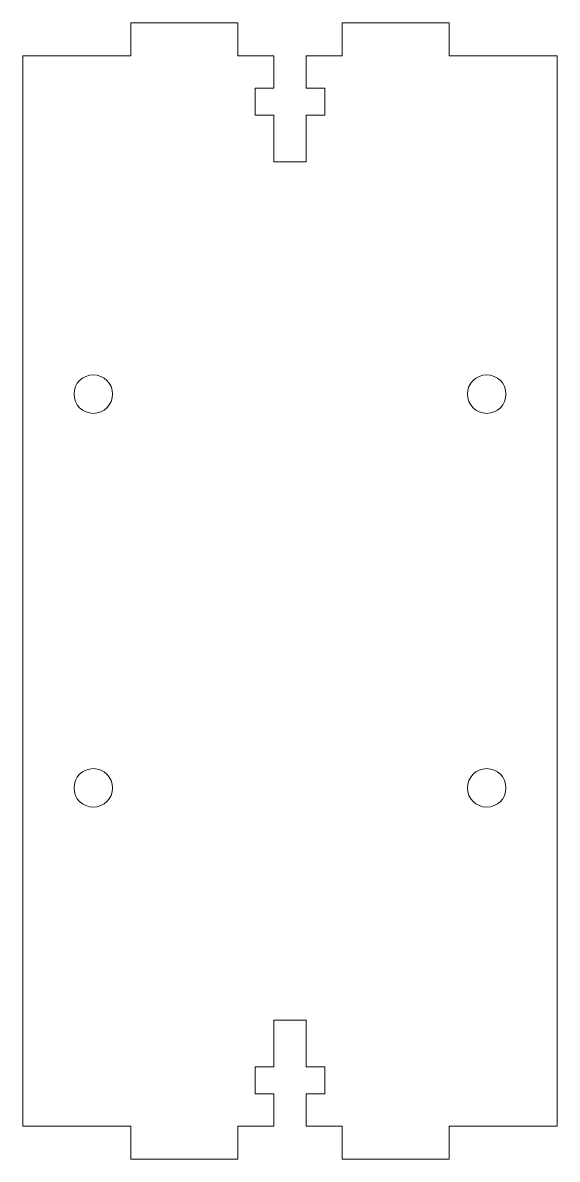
# Model space of a CAD drawing. Header units: millimetres. Extents: x -25 to 25, y -53 to 53.
import ezdxf

# ---------------------------------------------------------------- set-up
doc = ezdxf.new("R2010")
doc.units = ezdxf.units.MM

msp = doc.modelspace()

# ---------------------------------------------------------------- linework, layer by layer
at = {"color": 7, "linetype": 'Continuous', "lineweight": 15}
for p, q in [((-14.875, 53.1), (-14.875, 50)), ((-4.875, 53.1), (-14.875, 53.1)), ((-4.875, 53.1), (-4.875, 50)), ((4.875, 53.1), (4.875, 50)), ((4.875, 53.1), (14.875, 53.1)), ((14.875, 53.1), (14.875, 50)), ((-25, -50), (-25, 50)), ((-25, 50), (-14.875, 50)), ((-4.875, 50), (-1.5, 50)), ((-1.5, 50), (-1.5, 47)), ((1.5, 50), (1.5, 47)), ((1.5, 50), (4.875, 50)), ((14.875, 50), (25, 50)), ((25, -50), (25, 50)), ((-1.5, 47), (-3.25, 47)), ((-3.25, 47), (-3.25, 44.45)), ((1.5, 47), (3.25, 47)), ((3.25, 47), (3.25, 44.45)), ((-3.25, 44.45), (-1.5, 44.45)), ((-1.5, 44.45), (-1.5, 40.1)), ((1.5, 44.45), (1.5, 40.1)), ((3.25, 44.45), (1.5, 44.45)), ((1.5, 40.1), (-1.5, 40.1)), ((1.5, -40.1), (-1.5, -40.1)), ((-1.5, -44.45), (-1.5, -40.1)), ((1.5, -44.45), (1.5, -40.1)), ((-3.25, -44.45), (-1.5, -44.45)), ((-3.25, -47), (-3.25, -44.45)), ((3.25, -44.45), (1.5, -44.45)), ((3.25, -47), (3.25, -44.45)), ((-1.5, -47), (-3.25, -47)), ((-1.5, -50), (-1.5, -47)), ((1.5, -47), (3.25, -47)), ((1.5, -50), (1.5, -47)), ((-25, -50), (-14.875, -50)), ((-14.875, -53.1), (-14.875, -50)), ((-4.875, -50), (-1.5, -50)), ((-4.875, -53.1), (-4.875, -50)), ((1.5, -50), (4.875, -50)), ((4.875, -53.1), (4.875, -50)), ((14.875, -50), (25, -50)), ((14.875, -53.1), (14.875, -50)), ((-4.875, -53.1), (-14.875, -53.1)), ((4.875, -53.1), (14.875, -53.1))]:
    msp.add_line(p, q, dxfattribs=at)
for centre in [(-18.4, 18.4), (18.4, 18.4), (-18.4, -18.4), (18.4, -18.4)]:
    msp.add_circle(centre, 1.8, dxfattribs=at)

doc.saveas('drawing.dxf')
